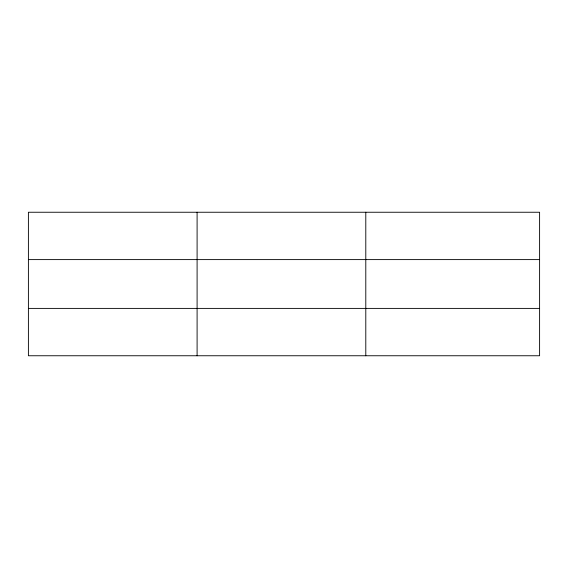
<?xml version="1.0" encoding="UTF-8"?>
<svg xmlns="http://www.w3.org/2000/svg" width="568" height="568" viewBox="0 0 568 568"><rect width="100%" height="100%" fill="white"/><g stroke="black" fill="none" stroke-linecap="round" stroke-linejoin="round"><path stroke-width="0.85" d="M197.096 355.753L197.096 212.247M365.792 355.753L365.792 212.247M539.6 308.396L539.6 355.753L28.4 355.753L28.4 212.247L539.6 212.247L539.6 308.396L28.4 308.396M28.4 259.604L539.6 259.604"/></g></svg>
